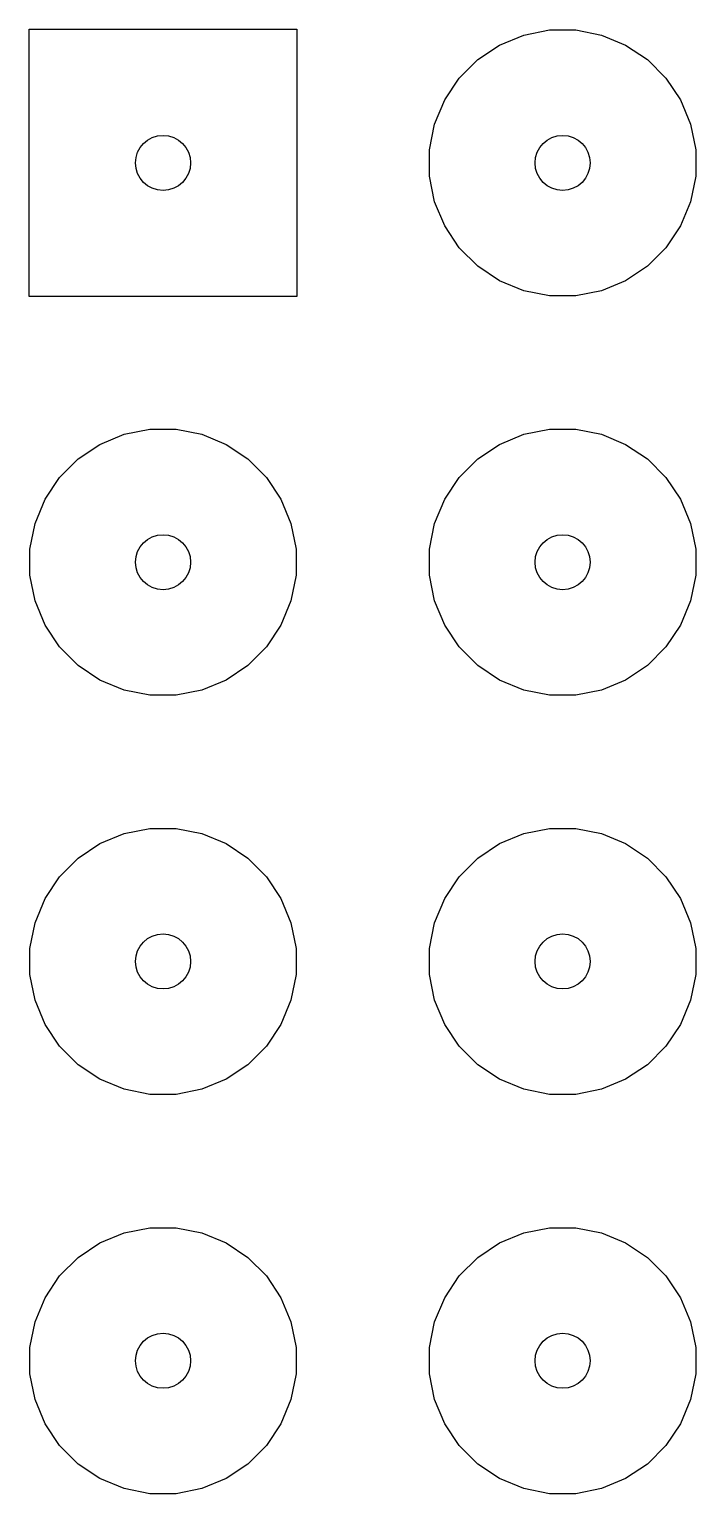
# Model space of a CAD drawing. Header units: millimetres. Extents: x 131.3 to 158.8, y -102.4 to -92.6.
# Drawn here: x 154.61 to 158.85, y -102.43 to -93.11 of the extents above.
import ezdxf

# ---------------------------------------------------------------- set-up
doc = ezdxf.new("R2010")
doc.units = ezdxf.units.MM
doc.layers.add('L6 (Sig, PWR)', color=153, linetype='CONTINUOUS', true_color=0x4d7fc4)

msp = doc.modelspace()

# ---------------------------------------------------------------- linework, layer by layer
at = {"layer": 'L6 (Sig, PWR)', "linetype": 'CONTINUOUS'}
for p, q in [((154.61, -94.81), (154.61, -93.11)), ((154.61, -93.11), (156.31, -93.11)), ((156.31, -93.11), (156.31, -94.81)), ((157.599313, -93.210367), (157.753258, -93.146601)), ((157.753258, -93.146601), (157.916685, -93.114093)), ((157.916685, -93.114093), (158.083315, -93.114093)), ((158.083315, -93.114093), (158.246742, -93.146601)), ((158.246742, -93.146601), (158.400687, -93.210367)), ((157.460766, -93.302941), (157.599313, -93.210367)), ((158.400687, -93.210367), (158.539234, -93.302941)), ((157.342941, -93.420766), (157.460766, -93.302941)), ((158.539234, -93.302941), (158.657059, -93.420766)), ((157.250367, -93.559313), (157.342941, -93.420766)), ((158.657059, -93.420766), (158.749633, -93.559313)), ((157.186601, -93.713258), (157.250367, -93.559313)), ((158.749633, -93.559313), (158.813399, -93.713258)), ((157.154093, -93.876685), (157.186601, -93.713258)), ((158.813399, -93.713258), (158.845907, -93.876685)), ((157.154093, -94.043315), (157.154093, -93.876685)), ((158.845907, -93.876685), (158.845907, -94.043315)), ((157.186601, -94.206742), (157.154093, -94.043315)), ((158.845907, -94.043315), (158.813399, -94.206742)), ((157.250367, -94.360687), (157.186601, -94.206742)), ((158.813399, -94.206742), (158.749633, -94.360687)), ((157.342941, -94.499234), (157.250367, -94.360687)), ((158.749633, -94.360687), (158.657059, -94.499234)), ((157.460766, -94.617059), (157.342941, -94.499234)), ((158.657059, -94.499234), (158.539234, -94.617059)), ((157.599313, -94.709633), (157.460766, -94.617059)), ((158.539234, -94.617059), (158.400687, -94.709633)), ((157.753258, -94.773399), (157.599313, -94.709633)), ((158.400687, -94.709633), (158.246742, -94.773399)), ((156.31, -94.81), (154.61, -94.81)), ((157.916685, -94.805907), (157.753258, -94.773399)), ((158.083315, -94.805907), (157.916685, -94.805907)), ((158.246742, -94.773399), (158.083315, -94.805907)), ((155.213258, -95.686601), (155.376685, -95.654093)), ((155.376685, -95.654093), (155.543315, -95.654093)), ((155.543315, -95.654093), (155.706742, -95.686601)), ((157.753258, -95.686601), (157.916685, -95.654093)), ((157.916685, -95.654093), (158.083315, -95.654093)), ((158.083315, -95.654093), (158.246742, -95.686601)), ((154.920766, -95.842941), (155.059313, -95.750367)), ((155.059313, -95.750367), (155.213258, -95.686601)), ((155.706742, -95.686601), (155.860687, -95.750367)), ((155.860687, -95.750367), (155.999234, -95.842941)), ((157.460766, -95.842941), (157.599313, -95.750367)), ((157.599313, -95.750367), (157.753258, -95.686601)), ((158.246742, -95.686601), (158.400687, -95.750367)), ((158.400687, -95.750367), (158.539234, -95.842941)), ((154.802941, -95.960766), (154.920766, -95.842941)), ((155.999234, -95.842941), (156.117059, -95.960766)), ((157.342941, -95.960766), (157.460766, -95.842941)), ((158.539234, -95.842941), (158.657059, -95.960766)), ((154.710367, -96.099313), (154.802941, -95.960766)), ((156.117059, -95.960766), (156.209633, -96.099313)), ((157.250367, -96.099313), (157.342941, -95.960766)), ((158.657059, -95.960766), (158.749633, -96.099313)), ((154.646601, -96.253258), (154.710367, -96.099313)), ((156.209633, -96.099313), (156.273399, -96.253258)), ((157.186601, -96.253258), (157.250367, -96.099313)), ((158.749633, -96.099313), (158.813399, -96.253258)), ((154.614093, -96.416685), (154.646601, -96.253258)), ((156.273399, -96.253258), (156.305907, -96.416685)), ((157.154093, -96.416685), (157.186601, -96.253258)), ((158.813399, -96.253258), (158.845907, -96.416685)), ((154.614093, -96.583315), (154.614093, -96.416685)), ((156.305907, -96.416685), (156.305907, -96.583315)), ((157.154093, -96.583315), (157.154093, -96.416685)), ((158.845907, -96.416685), (158.845907, -96.583315)), ((154.646601, -96.746742), (154.614093, -96.583315)), ((156.305907, -96.583315), (156.273399, -96.746742)), ((157.186601, -96.746742), (157.154093, -96.583315)), ((158.845907, -96.583315), (158.813399, -96.746742)), ((154.710367, -96.900687), (154.646601, -96.746742)), ((156.273399, -96.746742), (156.209633, -96.900687)), ((157.250367, -96.900687), (157.186601, -96.746742)), ((158.813399, -96.746742), (158.749633, -96.900687)), ((154.802941, -97.039234), (154.710367, -96.900687)), ((156.209633, -96.900687), (156.117059, -97.039234)), ((157.342941, -97.039234), (157.250367, -96.900687)), ((158.749633, -96.900687), (158.657059, -97.039234)), ((154.920766, -97.157059), (154.802941, -97.039234)), ((156.117059, -97.039234), (155.999234, -97.157059)), ((157.460766, -97.157059), (157.342941, -97.039234)), ((158.657059, -97.039234), (158.539234, -97.157059)), ((155.059313, -97.249633), (154.920766, -97.157059)), ((155.999234, -97.157059), (155.860687, -97.249633)), ((157.599313, -97.249633), (157.460766, -97.157059)), ((158.539234, -97.157059), (158.400687, -97.249633)), ((155.213258, -97.313399), (155.059313, -97.249633)), ((155.860687, -97.249633), (155.706742, -97.313399)), ((157.753258, -97.313399), (157.599313, -97.249633)), ((158.400687, -97.249633), (158.246742, -97.313399)), ((155.376685, -97.345907), (155.213258, -97.313399)), ((155.543315, -97.345907), (155.376685, -97.345907)), ((155.706742, -97.313399), (155.543315, -97.345907)), ((157.916685, -97.345907), (157.753258, -97.313399)), ((158.083315, -97.345907), (157.916685, -97.345907)), ((158.246742, -97.313399), (158.083315, -97.345907)), ((155.059313, -98.290367), (155.213258, -98.226601)), ((155.213258, -98.226601), (155.376685, -98.194093)), ((155.376685, -98.194093), (155.543315, -98.194093)), ((155.543315, -98.194093), (155.706742, -98.226601)), ((155.706742, -98.226601), (155.860687, -98.290367)), ((157.599313, -98.290367), (157.753258, -98.226601)), ((157.753258, -98.226601), (157.916685, -98.194093)), ((157.916685, -98.194093), (158.083315, -98.194093)), ((158.083315, -98.194093), (158.246742, -98.226601)), ((158.246742, -98.226601), (158.400687, -98.290367)), ((154.920766, -98.382941), (155.059313, -98.290367)), ((155.860687, -98.290367), (155.999234, -98.382941)), ((157.460766, -98.382941), (157.599313, -98.290367)), ((158.400687, -98.290367), (158.539234, -98.382941)), ((154.802941, -98.500766), (154.920766, -98.382941)), ((155.999234, -98.382941), (156.117059, -98.500766)), ((157.342941, -98.500766), (157.460766, -98.382941)), ((158.539234, -98.382941), (158.657059, -98.500766)), ((154.710367, -98.639313), (154.802941, -98.500766)), ((156.117059, -98.500766), (156.209633, -98.639313)), ((157.250367, -98.639313), (157.342941, -98.500766)), ((158.657059, -98.500766), (158.749633, -98.639313)), ((154.646601, -98.793258), (154.710367, -98.639313)), ((156.209633, -98.639313), (156.273399, -98.793258)), ((157.186601, -98.793258), (157.250367, -98.639313)), ((158.749633, -98.639313), (158.813399, -98.793258)), ((154.614093, -98.956685), (154.646601, -98.793258)), ((156.273399, -98.793258), (156.305907, -98.956685)), ((157.154093, -98.956685), (157.186601, -98.793258)), ((158.813399, -98.793258), (158.845907, -98.956685)), ((154.614093, -99.123315), (154.614093, -98.956685)), ((156.305907, -98.956685), (156.305907, -99.123315)), ((157.154093, -99.123315), (157.154093, -98.956685)), ((158.845907, -98.956685), (158.845907, -99.123315)), ((154.646601, -99.286742), (154.614093, -99.123315)), ((156.305907, -99.123315), (156.273399, -99.286742)), ((157.186601, -99.286742), (157.154093, -99.123315)), ((158.845907, -99.123315), (158.813399, -99.286742)), ((154.710367, -99.440687), (154.646601, -99.286742)), ((156.273399, -99.286742), (156.209633, -99.440687)), ((157.250367, -99.440687), (157.186601, -99.286742)), ((158.813399, -99.286742), (158.749633, -99.440687)), ((154.802941, -99.579234), (154.710367, -99.440687)), ((156.209633, -99.440687), (156.117059, -99.579234)), ((157.342941, -99.579234), (157.250367, -99.440687)), ((158.749633, -99.440687), (158.657059, -99.579234)), ((154.920766, -99.697059), (154.802941, -99.579234)), ((156.117059, -99.579234), (155.999234, -99.697059)), ((157.460766, -99.697059), (157.342941, -99.579234)), ((158.657059, -99.579234), (158.539234, -99.697059)), ((155.059313, -99.789633), (154.920766, -99.697059)), ((155.999234, -99.697059), (155.860687, -99.789633)), ((157.599313, -99.789633), (157.460766, -99.697059)), ((158.539234, -99.697059), (158.400687, -99.789633)), ((155.213258, -99.853399), (155.059313, -99.789633)), ((155.376685, -99.885907), (155.213258, -99.853399)), ((155.706742, -99.853399), (155.543315, -99.885907)), ((155.860687, -99.789633), (155.706742, -99.853399)), ((157.753258, -99.853399), (157.599313, -99.789633)), ((157.916685, -99.885907), (157.753258, -99.853399)), ((158.246742, -99.853399), (158.083315, -99.885907)), ((158.400687, -99.789633), (158.246742, -99.853399)), ((155.543315, -99.885907), (155.376685, -99.885907)), ((158.083315, -99.885907), (157.916685, -99.885907)), ((155.059313, -100.830367), (155.213258, -100.766601)), ((155.213258, -100.766601), (155.376685, -100.734093)), ((155.376685, -100.734093), (155.543315, -100.734093)), ((155.543315, -100.734093), (155.706742, -100.766601)), ((155.706742, -100.766601), (155.860687, -100.830367)), ((157.599313, -100.830367), (157.753258, -100.766601)), ((157.753258, -100.766601), (157.916685, -100.734093)), ((157.916685, -100.734093), (158.083315, -100.734093)), ((158.083315, -100.734093), (158.246742, -100.766601)), ((158.246742, -100.766601), (158.400687, -100.830367)), ((154.920766, -100.922941), (155.059313, -100.830367)), ((155.860687, -100.830367), (155.999234, -100.922941)), ((157.460766, -100.922941), (157.599313, -100.830367)), ((158.400687, -100.830367), (158.539234, -100.922941)), ((154.802941, -101.040766), (154.920766, -100.922941)), ((155.999234, -100.922941), (156.117059, -101.040766)), ((157.342941, -101.040766), (157.460766, -100.922941)), ((158.539234, -100.922941), (158.657059, -101.040766)), ((154.710367, -101.179313), (154.802941, -101.040766)), ((156.117059, -101.040766), (156.209633, -101.179313)), ((157.250367, -101.179313), (157.342941, -101.040766)), ((158.657059, -101.040766), (158.749633, -101.179313)), ((154.646601, -101.333258), (154.710367, -101.179313)), ((156.209633, -101.179313), (156.273399, -101.333258)), ((157.186601, -101.333258), (157.250367, -101.179313)), ((158.749633, -101.179313), (158.813399, -101.333258)), ((154.614093, -101.496685), (154.646601, -101.333258)), ((156.273399, -101.333258), (156.305907, -101.496685)), ((157.154093, -101.496685), (157.186601, -101.333258)), ((158.813399, -101.333258), (158.845907, -101.496685)), ((154.614093, -101.663315), (154.614093, -101.496685)), ((156.305907, -101.496685), (156.305907, -101.663315)), ((157.154093, -101.663315), (157.154093, -101.496685)), ((158.845907, -101.496685), (158.845907, -101.663315)), ((154.646601, -101.826742), (154.614093, -101.663315)), ((156.305907, -101.663315), (156.273399, -101.826742)), ((157.186601, -101.826742), (157.154093, -101.663315)), ((158.845907, -101.663315), (158.813399, -101.826742)), ((154.710367, -101.980687), (154.646601, -101.826742)), ((156.273399, -101.826742), (156.209633, -101.980687)), ((157.250367, -101.980687), (157.186601, -101.826742)), ((158.813399, -101.826742), (158.749633, -101.980687)), ((154.802941, -102.119234), (154.710367, -101.980687)), ((156.209633, -101.980687), (156.117059, -102.119234)), ((157.342941, -102.119234), (157.250367, -101.980687)), ((158.749633, -101.980687), (158.657059, -102.119234)), ((154.920766, -102.237059), (154.802941, -102.119234)), ((156.117059, -102.119234), (155.999234, -102.237059)), ((157.460766, -102.237059), (157.342941, -102.119234)), ((158.657059, -102.119234), (158.539234, -102.237059)), ((155.059313, -102.329633), (154.920766, -102.237059)), ((155.999234, -102.237059), (155.860687, -102.329633)), ((157.599313, -102.329633), (157.460766, -102.237059)), ((158.539234, -102.237059), (158.400687, -102.329633)), ((155.213258, -102.393399), (155.059313, -102.329633)), ((155.860687, -102.329633), (155.706742, -102.393399)), ((157.753258, -102.393399), (157.599313, -102.329633)), ((158.400687, -102.329633), (158.246742, -102.393399)), ((155.376685, -102.425907), (155.213258, -102.393399)), ((155.543315, -102.425907), (155.376685, -102.425907)), ((155.706742, -102.393399), (155.543315, -102.425907)), ((157.916685, -102.425907), (157.753258, -102.393399)), ((158.083315, -102.425907), (157.916685, -102.425907)), ((158.246742, -102.393399), (158.083315, -102.425907))]:
    msp.add_line(p, q, dxfattribs=at)
at = {"layer": 'L6 (Sig, PWR)'}
for centre in [(155.46, -93.96), (155.46, -93.96), (158, -93.96), (158, -93.96), (155.46, -96.5), (155.46, -96.5), (158, -96.5), (158, -96.5), (155.46, -99.04), (155.46, -99.04), (158, -99.04), (158, -99.04), (155.46, -101.58), (155.46, -101.58), (158, -101.58), (158, -101.58)]:
    msp.add_circle(centre, 0.175, dxfattribs=at)

doc.saveas('drawing.dxf')
